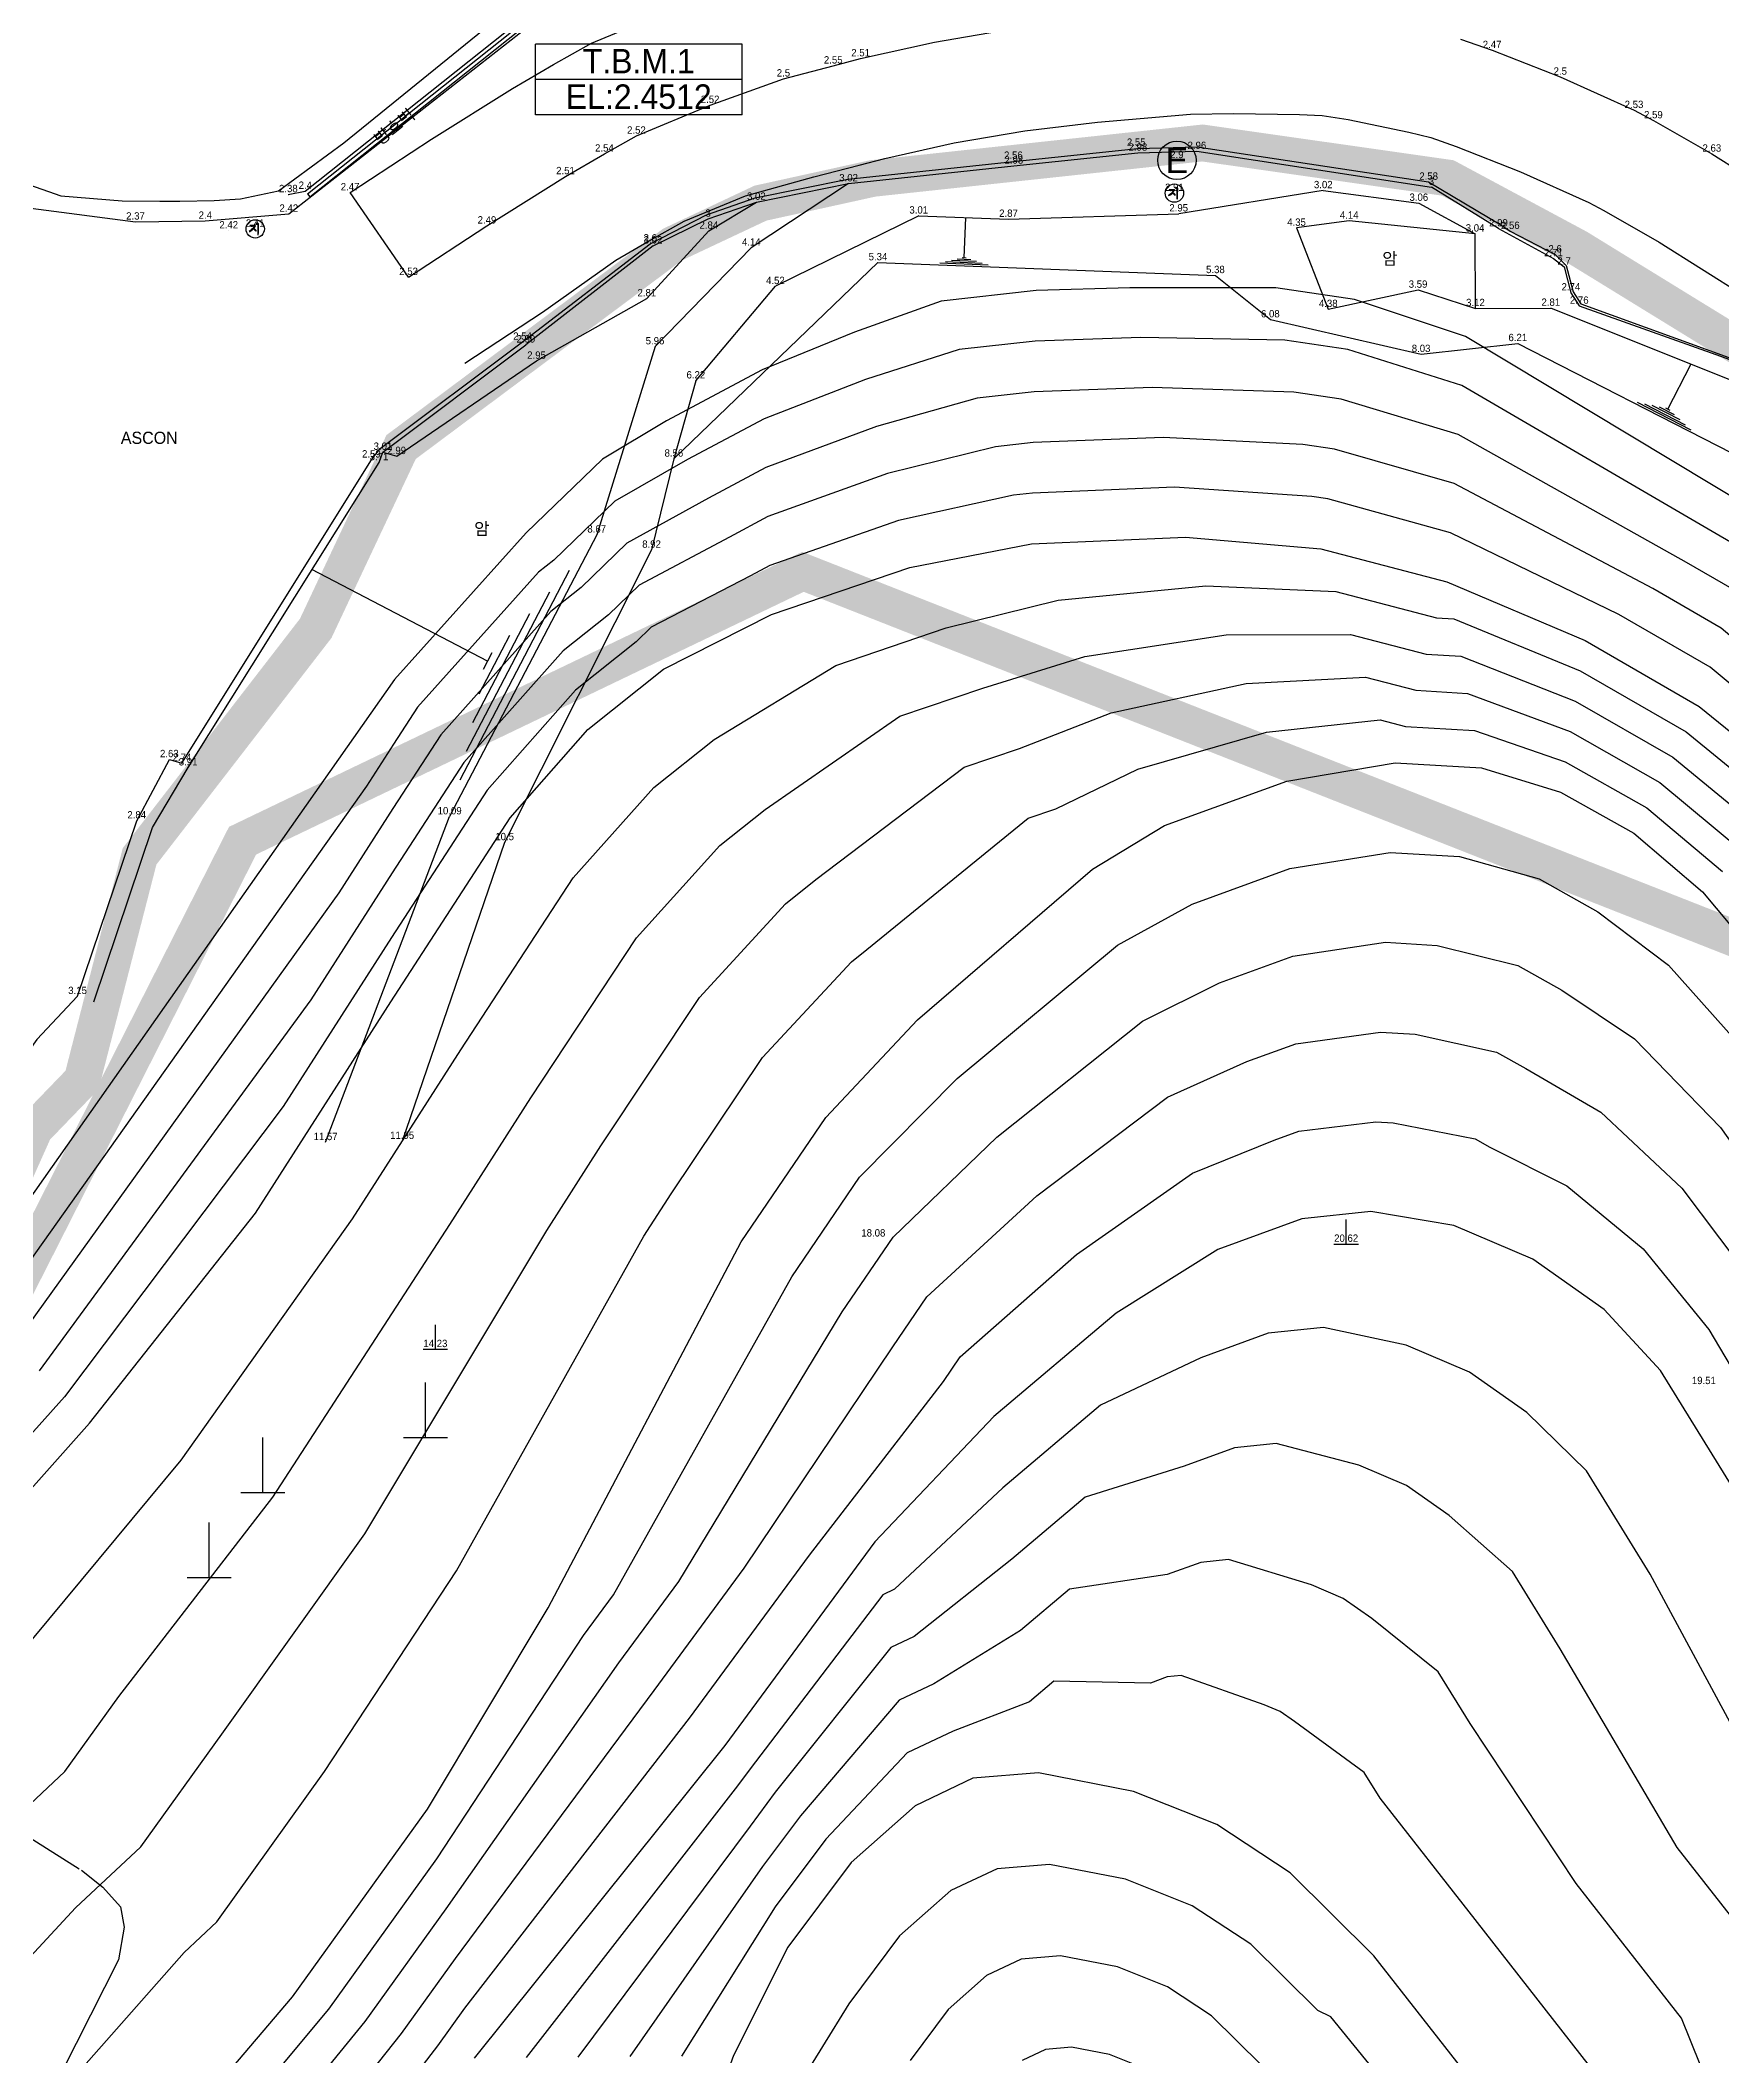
# Model space of a CAD drawing. Header units: millimetres. Extents: x 1017314 to 1767314, y 895264 to 1556514.
# Drawn here: x 1148532 to 1217265, y 1128783 to 1211163 of the extents above; entities that cross this region are included whole.
import ezdxf
from ezdxf.enums import TextEntityAlignment as Align

# ---------------------------------------------------------------- set-up
doc = ezdxf.new("R2010")
doc.units = ezdxf.units.MM
doc.header["$LTSCALE"] = 1000
doc.header["$PDMODE"] = 3
doc.header["$PDSIZE"] = 0.1
for name, pattern in [('15M2P5', [17.5, 15, -2.5]), ('2-2', [4, 2, -2]), ('HIDDEN', [0.375, 0.25, -0.125])]:
    doc.linetypes.add(name, pattern=pattern)
for name, color, linetype in [('-ASCON포장', 6, 'Continuous'), ('-TEXT', 2, 'Continuous'), ('-경계석', 87, 'Continuous'), ('-구조물', 14, 'Continuous'), ('-백색차선', 7, '2-2'), ('-옹벽', 12, 'Continuous'), ('-중앙선', 40, 'Continuous'), ('-지반고', 7, 'Continuous'), ('-현황선', 8, 'Continuous'), ('A0013110', 1, 'Continuous'), ('AB002', 7, 'Continuous'), ('AZ0202', 1, 'Continuous'), ('AZ0205', 7, 'Continuous'), ('AZB028', 1, 'Continuous'), ('C0052231', 1, 'Continuous'), ('C0285311', 7, 'Continuous'), ('CE-SLOP-NATR', 8, 'Continuous'), ('D0015112', 3, '15M2P5'), ('F0017111', 30, 'Continuous'), ('F0017114', 7, 'Continuous'), ('PTLAYER', 7, 'Continuous'), ('TEXT', 2, 'Continuous'), ('등1', 8, 'Continuous'), ('연속지적도', 7, 'Continuous'), ('옹벽', 5, 'Continuous')]:
    doc.layers.add(name, color=color, linetype=linetype)
doc.styles.add('KSHP', font='H2GPRM.TTF')
doc.styles.get("Standard").update_dxf_attribs({"font": 'H2GPRM.TTF'})

# ---------------------------------------------------------------- blocks, each defined once
blk = doc.blocks.new('AB002')
at = {"layer": 'AB002'}
for p, q in [((0, 0), (0, 2)), ((-1, 0), (1, 0))]:
    blk.add_line(p, q, dxfattribs=at)
blk = doc.blocks.new('AZ0202')
at = {"layer": 'AZ0202'}
blk.add_circle((0, 0), 1.57, dxfattribs=at)
at = {"layer": 'AZ0202', "style": 'KSHP'}
blk.add_text('E', height=2.1, dxfattribs=at).set_placement((0, 0), align=Align.MIDDLE)
blk = doc.blocks.new('AZ0205')
at = {"layer": 'AZ0205'}
for p, q in [((-0.433, 0.27), (-0.416, 0.247)), ((-0.103, 0.267), (-0.433, 0.27)), ((-0.416, 0.247), (-0.323, 0.21)), ((-0.323, 0.21), (-0.273, 0.227)), ((-0.203, 0.034), (-0.299, -0.063)), ((-0.273, 0.227), (-0.226, 0.23)), ((-0.226, 0.23), (-0.076, 0.234)), ((-0.219, -0.046), (-0.149, 0.02)), ((-0.123, 0.137), (-0.203, 0.034)), ((-0.149, 0.02), (-0.099, -0.023)), ((-0.076, 0.227), (-0.123, 0.137)), ((-0.123, 0.04), (-0.039, 0.15)), ((-0.069, -0.01), (-0.123, 0.04)), ((-0.069, 0.27), (-0.103, 0.267)), ((-0.076, 0.234), (-0.076, 0.227)), ((-0.059, 0.28), (-0.069, 0.27)), ((-0.033, 0.28), (-0.059, 0.28)), ((-0.039, 0.15), (-0.013, 0.207)), ((-0.003, 0.267), (-0.033, 0.28)), ((-0.013, 0.207), (0.024, 0.24)), ((0.024, 0.25), (-0.003, 0.267)), ((0.024, 0.24), (0.024, 0.25)), ((0.091, 0.454), (0.087, 0.44)), ((0.087, 0.44), (0.184, 0.387)), ((0.107, 0.457), (0.091, 0.454)), ((0.151, 0.454), (0.107, 0.457)), ((0.237, 0.43), (0.151, 0.454)), ((0.184, 0.387), (0.201, 0.37)), ((0.201, 0.37), (0.207, 0.347)), ((0.207, 0.347), (0.207, -0.04)), ((0.264, 0.42), (0.237, 0.43)), ((0.281, 0.404), (0.264, 0.42)), ((0.267, -0.046), (0.271, 0.25)), ((0.271, 0.25), (0.281, 0.404)), ((-0.486, -0.203), (-0.493, -0.22)), ((-0.493, -0.22), (-0.446, -0.203)), ((-0.396, -0.143), (-0.486, -0.203)), ((-0.446, -0.203), (-0.343, -0.14)), ((-0.299, -0.063), (-0.396, -0.143)), ((-0.343, -0.14), (-0.219, -0.046)), ((-0.099, -0.023), (0.031, -0.173)), ((-0.026, -0.036), (-0.069, -0.01)), ((-0.006, -0.04), (-0.026, -0.036)), ((0.031, -0.07), (-0.006, -0.04)), ((0.067, -0.123), (0.031, -0.07)), ((0.031, -0.173), (0.054, -0.176)), ((0.054, -0.176), (0.067, -0.166)), ((0.067, -0.166), (0.067, -0.123)), ((0.207, -0.04), (0.207, -0.43)), ((0.207, -0.43), (0.214, -0.486)), ((0.214, -0.486), (0.231, -0.493)), ((0.231, -0.493), (0.251, -0.463)), ((0.251, -0.463), (0.267, -0.343)), ((0.267, -0.343), (0.267, -0.046))]:
    blk.add_line(p, q, dxfattribs=at)
blk.add_circle((0, 0), 0.75, dxfattribs=at)
blk = doc.blocks.new('SLOPE')
at = {"color": 0}
blk.add_line((0.1625, 0), (1, 0), dxfattribs=at)
at = {"color": 0, "flags": 128}
for points in [[(0.0325, -0.5), (0.0325, 0.5)], [(0.065, -0.38), (0.065, 0.38)], [(0.0975, -0.26), (0.0975, 0.26)], [(0.13, -0.14), (0.13, 0.14)], [(0.1625, -0.04), (0.1625, 0.04)]]:
    blk.add_lwpolyline(points, dxfattribs=at)
blk = doc.blocks.new('C0285311')
at = {"layer": 'C0285311', "color": 0}
for p, q in [((-0.024, 0.014), (-0.024, 7.514)), ((-3.024, 0.014), (2.976, 0.014))]:
    blk.add_line(p, q, dxfattribs=at)

msp = doc.modelspace()

# ---------------------------------------------------------------- linework, layer by layer
at = {"layer": '-ASCON포장', "linetype": 'Continuous'}
for p, q in [((1148151.662, 1204295.565, 0), (1152423.056, 1203745.352, 0)), ((1152423.056, 1203745.352, 0), (1155277.145, 1203777.3, 0)), ((1155277.145, 1203777.3, 0), (1158691.328, 1204066.657, 0))]:
    msp.add_line(p, q, dxfattribs=at)
at = {"layer": '-ASCON포장'}
for p, q in [((1208235.456, 1203619.936, 13.312), (1208624.429, 1203360.038, 13.312)), ((1208624.429, 1203360.038, 13.312), (1210455.341, 1202401.422, 13.312))]:
    msp.add_line(p, q, dxfattribs=at)
at = {"layer": '-ASCON포장', "linetype": 'Continuous', "elevation": 0}
msp.add_lwpolyline([(1158691.328, 1204066.657), (1169342.763, 1212403.115), (1179406.556, 1215300.092), (1193658.306, 1219471.377), (1204219.008, 1218216.318)], dxfattribs=at)
at = {"layer": '-ASCON포장'}
for points, elevation in [([(1162431.132, 1194476.554), (1168244.518, 1198834.407), (1173465.113, 1202850.473), (1175762.282, 1204028.278), (1177756.141, 1204727.253), (1181546.745, 1205486.052), (1188310.071, 1206211.245), (1193387.644, 1206743.032), (1195824.493, 1206809.066), (1205286.025, 1205372.591), (1208235.456, 1203619.936)], 13.312), ([(1210455.341, 1202401.422), (1210912.04, 1201960.564), (1211193.646, 1200886.946), (1211509.429, 1200387.899), (1218005.665, 1198038), (1221339.389, 1196562.193), (1223915.108, 1194808.493), (1226131.347, 1192873.964), (1232222.135, 1187106.753), (1238233.321, 1180644.885), (1245280.895, 1170858.886), (1247260.629, 1167947.812), (1248605.109, 1165608.833), (1250078.626, 1161871.339), (1252923.142, 1154578.658), (1257969.818, 1139313.123), (1260596.021, 1130949.625)], 13.312), ([(1153807.104, 1181769.374), (1154322.84, 1181615.403), (1162066.359, 1194019.332)], 0), ([(1162066.359, 1194019.332), (1162431.132, 1194476.554)], 0), ([(1150054.79, 1172087.632), (1152473.407, 1179264.079), (1153807.104, 1181769.374)], 0)]:
    msp.add_lwpolyline(points, dxfattribs=dict(at, elevation=elevation))
at = {"layer": '-경계석'}
for p, q in [((1210389.328, 1202247.03, 13.312), (1210823.781, 1201902.903, 13.312)), ((1210823.781, 1201902.903, 13.312), (1211100.852, 1200846.577, 13.312)), ((1211100.852, 1200846.577, 13.312), (1211443.358, 1200305.298, 13.312)), ((1211443.358, 1200305.298, 13.312), (1218015.438, 1197960.519, 13.312))]:
    msp.add_line(p, q, dxfattribs=at)
at = {"layer": '-구조물', "elevation": 0}
for points in [[(1159459.435, 1204884.312), (1169184.756, 1212619.169), (1179243.121, 1215560.204), (1193485.171, 1219669.283), (1204019.432, 1218463.681), (1213068.888, 1217345.67), (1219243.147, 1215523.166), (1222988.801, 1212828.577), (1233838.425, 1201229.649), (1238919.908, 1195782.573), (1246559.877, 1187526.192), (1253548.756, 1177189.896), (1257291.874, 1170978.734), (1262086.854, 1159403.35), (1264475.011, 1152455.016), (1266340.33, 1145645.027), (1269299.149, 1135586.148), (1272038.299, 1127751.211)], [(1159552.805, 1204766.915), (1169255.096, 1212483.455), (1179284.96, 1215416.157), (1193497.924, 1219516.845), (1204001.708, 1218314.73), (1213038.253, 1217198.314), (1219176.239, 1215386.518), (1222889.285, 1212715.386), (1233710.389, 1201158.241), (1238810.018, 1195680.474), (1246442.018, 1187432.705), (1253422.302, 1177109.12), (1257157.597, 1170910.941), (1261946.503, 1159350.219), (1264331.602, 1152410.78), (1266196.03, 1145604.045), (1269156.309, 1135540.203), (1271899.988, 1127692.309)], [(1159459.435, 1204884.312), (1159552.805, 1204766.915)]]:
    msp.add_lwpolyline(points, dxfattribs=at)
at = {"layer": '-백색차선', "linetype": 'Continuous'}
msp.add_line((1163588.096, 1201480.628, 13.312), (1161194.795, 1204938.974, 13.312), dxfattribs=at)
at = {"layer": '-백색차선', "linetype": 'Continuous', "elevation": 13.312}
for points in [[(1161194.795, 1204938.974), (1164522.693, 1207117.999), (1167828.9, 1209193.975), (1169510.658, 1210171.751), (1171062.016, 1211039.628), (1174391.635, 1212427.93)], [(1165892.762, 1197969.429), (1169061.234, 1200049.137), (1172065.238, 1202178.188), (1173401.259, 1202959.178), (1174854.635, 1203769.751), (1177365.921, 1204808.836), (1180155.452, 1205576.634), (1182011.001, 1206061.045), (1183058.452, 1206336.695), (1185896.257, 1206970.423), (1188777.8, 1207467.218), (1191753.873, 1207819.37), (1194767.072, 1208079.316), (1195547.707, 1208142.965), (1197304.784, 1208170.671), (1200005.769, 1208132.559), (1200931.088, 1208090.964), (1201995.762, 1207931.179), (1204470.435, 1207409.153), (1205378.934, 1207186.017), (1206411.767, 1206818.493), (1209037.116, 1205793.652), (1211832.362, 1204529.242), (1212451.402, 1204201.885), (1214705.585, 1202917.599), (1218175.965, 1200736.962)]]:
    msp.add_lwpolyline(points, dxfattribs=at)
at = {"layer": '-옹벽'}
for p, q in [((1188329.041, 1206032.247, 13.312), (1193399.474, 1206563.287, 13.312)), ((1193399.474, 1206563.287, 13.312), (1195813.263, 1206628.695, 13.312)), ((1195813.263, 1206628.695, 13.312), (1205398.103, 1205165.798, 13.312)), ((1177803.812, 1204553.225, 13.312), (1181574.062, 1205307.949, 13.312)), ((1181574.062, 1205307.949, 13.312), (1188329.041, 1206032.247, 13.312)), ((1175831.663, 1203861.861, 13.312), (1177803.812, 1204553.225, 13.312)), ((1208140.668, 1203466.916, 13.312), (1205398.103, 1205165.798, 13.312)), ((1173580.383, 1202766.515, 13.312), (1175831.663, 1203861.861, 13.312)), ((1173580.383, 1202766.515, 13.312), (1168384.959, 1198720.362, 13.312)), ((1162539.186, 1194332.595, 13.312), (1168384.959, 1198720.362, 13.312)), ((1154574.761, 1181432.554, 13.312), (1162378.24, 1193906.289, 13.312)), ((1162378.24, 1193906.289, 13.312), (1162539.186, 1194332.595, 13.312))]:
    msp.add_line(p, q, dxfattribs=at)
for points, elevation in [([(1208140.668, 1203466.916), (1210389.328, 1202247.03)], 13.312), ([(1150718.131, 1171864.072), (1153118.361, 1178985.961), (1154574.761, 1181432.554)], 0)]:
    msp.add_lwpolyline(points, dxfattribs=dict(at, elevation=elevation))
at = {"layer": '-중앙선', "elevation": 13.312}
for points in [[(1163588.096, 1201480.628), (1166791.963, 1203583.568), (1170001.748, 1205599), (1171591.584, 1206523.332), (1172901.534, 1207256.158), (1175912.911, 1208511.768), (1178910.254, 1209592.324), (1180946.105, 1210123.804), (1182065.965, 1210418.51), (1185081.29, 1211091.88), (1188173.821, 1211625.051)], [(1206586.927, 1211214.148), (1207879.767, 1210754.104), (1210667.379, 1209665.92), (1213681.307, 1208302.591), (1214473.16, 1207883.849), (1216863.436, 1206522.025), (1220499.634, 1204237.195)]]:
    msp.add_lwpolyline(points, dxfattribs=at)
at = {"layer": '-현황선'}
for p, q in [((1181574.062, 1205307.949, 13.312), (1177597.735, 1202680.395, 13.312)), ((1175861.597, 1203369.743, 13.312), (1177803.812, 1204553.225, 13.312)), ((1200978.61, 1205026.149, 13.312), (1195068.345, 1204076.111, 13.312)), ((1200978.61, 1205026.149, 13.312), (1204884.338, 1204511.546, 13.312)), ((1204884.338, 1204511.546, 13.312), (1207183.513, 1203255.459, 13.312)), ((1184442.079, 1203990.979, 13.312), (1178581.897, 1201108.096, 13.312)), ((1184442.079, 1203990.979, 13.312), (1188111.257, 1203855.383, 13.312)), ((1188111.257, 1203855.383, 13.312), (1195068.345, 1204076.111, 13.312)), ((1202038.055, 1203781.311, 13.312), (1199885.213, 1203491.737, 13.312)), ((1207183.513, 1203255.459, 13.312), (1202038.055, 1203781.311, 13.312)), ((1173327.037, 1200608.91, 13.312), (1175861.597, 1203369.743, 13.312)), ((1199885.213, 1203491.737, 13.312), (1201182.229, 1200170.106, 13.312)), ((1207199.382, 1200206.105, 13.312), (1207183.513, 1203255.459, 13.312)), ((1173660.756, 1198643.107, 13.312), (1177597.735, 1202680.395, 13.312)), ((1175331.162, 1197250.432, 13.312), (1178581.897, 1201108.096, 13.312)), ((1168818.207, 1198055.816, 13.312), (1173327.037, 1200608.91, 13.312)), ((1201182.229, 1200170.106, 13.312), (1204852.61, 1200957.745, 13.312)), ((1204852.61, 1200957.745, 13.312), (1207199.382, 1200206.105, 13.312)), ((1207199.382, 1200206.105, 13.312), (1210280.068, 1200220.21, 13.312)), ((1217730.122, 1197224.757, 13.312), (1210280.068, 1200220.21, 13.312)), ((1173660.756, 1198643.107, 13.312), (1171276.96, 1190949.716, 13.312)), ((1163101.448, 1194160.074, 13.312), (1168818.207, 1198055.816, 13.312)), ((1175331.162, 1197250.432, 13.312), (1174432.416, 1194055.682, 8557.803)), ((1162539.186, 1194332.595, 13.312), (1163101.448, 1194160.074, 13.312)), ((1171276.96, 1190949.716, 13.312), (1165265.697, 1179432.582, 13.312)), ((1173519.486, 1190330.184, 13.312), (1167513.692, 1178376.463, 13.312))]:
    msp.add_line(p, q, dxfattribs=at)
for points, elevation in [([(1174432.416, 1194055.682), (1182775.271, 1202079.987), (1196568.557, 1201555.746), (1198815.25, 1199746.965), (1204976.852, 1198330.835), (1208930.74, 1198776.519), (1217664.266, 1194296.009), (1223524.551, 1189182.599), (1231110.409, 1179921.665), (1242100.007, 1170833.323), (1247158.131, 1158892.912), (1253049.039, 1143121.679), (1253194.992, 1137947.938), (1260725.506, 1118585.207), (1263320.305, 1108991.081), (1263241.137, 1096722.623), (1268862.264, 1089122.189), (1277108.57, 1078489.196)], 0), ([(1174432.416, 1194055.682), (1173519.486, 1190330.184)], 0), ([(1160195.284, 1166117.664), (1165265.697, 1179432.582)], 11570.33), ([(1167513.692, 1178376.463), (1163323.164, 1166166.774)], 13.312)]:
    msp.add_lwpolyline(points, dxfattribs=dict(at, elevation=elevation))
at = {"layer": 'A0013110', "elevation": 0}
msp.add_lwpolyline([(1150054.79, 1172087.632), (1148384.099, 1170321.623), (1143607.099, 1163607.623), (1131835.099, 1148421.623), (1124229.099, 1139076.623), (1121333.099, 1135046.623), (1118164.099, 1131779.623), (1114901.099, 1129126.623), (1112795.099, 1128234.623), (1112308.099, 1128145.623), (1110157.099, 1127813.623), (1106134.099, 1127891.623), (1099299.099, 1128608.623), (1090307.099, 1130339.623), (1082307.099, 1131580.623), (1070721.099, 1133298.623), (1058805.099, 1135358.623), (1049600.099, 1137787.623), (1041411.099, 1141056.623), (1031402.099, 1146205.623), (1023737.099, 1150709.623), (1017314.291, 1155095.497)], dxfattribs=at)
at = {"layer": 'AZB028'}
for p, q in [((1177220.606, 1211011.461, 2451.22), (1168770.606, 1211011.461, 2451.22)), ((1168770.606, 1209561.461, 2451.22), (1168770.606, 1211011.461, 2451.22)), ((1177220.606, 1209561.461, 2451.22), (1177220.606, 1211011.461, 2451.22)), ((1168770.606, 1208111.461, 2451.22), (1168770.606, 1209561.461, 2451.22)), ((1177220.606, 1209561.461, 2451.22), (1168770.606, 1209561.461, 2451.22)), ((1177220.606, 1208111.461, 2451.22), (1177220.606, 1209561.461, 2451.22)), ((1177220.606, 1208111.461, 2451.22), (1168770.606, 1208111.461, 2451.22))]:
    msp.add_line(p, q, dxfattribs=at)
at = {"layer": 'C0052231', "elevation": 0}
msp.add_lwpolyline([(1105873.099, 1253178.623), (1115962.099, 1240798.623), (1123609.099, 1231898.623), (1130696.099, 1222766.623), (1136454.099, 1215705.623), (1141758.099, 1209655.623), (1144336.099, 1207247.623), (1146298.099, 1205879.623), (1149365.099, 1204803.623), (1151880.099, 1204605.623), (1153413.099, 1204592.623), (1154238.099, 1204594.623), (1155643.099, 1204610.623), (1156714.099, 1204676.623), (1158276.099, 1205007.623), (1160936.099, 1206976.623), (1167643.099, 1212404.623), (1168546.099, 1213093.623), (1169243.099, 1213443.623), (1181805.099, 1216939.623), (1193723.099, 1220297.623)], dxfattribs=at)
at = {"layer": 'D0015112', "elevation": 0}
msp.add_lwpolyline([(1126496.099, 1128535.623), (1133974.099, 1141521.623), (1134564.099, 1142776.623), (1134928.099, 1143475.623), (1135228.099, 1144026.623), (1135616.099, 1144418.623), (1136266.099, 1144671.623), (1137434.099, 1144424.623), (1150210.099, 1136359.623), (1151090.099, 1135672.623), (1151806.099, 1134865.623), (1151964.099, 1134029.623), (1151730.099, 1132698.623), (1143909.099, 1117249.623)], dxfattribs=at)
at = {"layer": 'F0017111'}
for points, elevation in [([(1258067.099, 1127915.623), (1257125.099, 1129753.623), (1255858.099, 1131992.623), (1250478.099, 1151586.623), (1247729.099, 1158539.623), (1244537.099, 1165518.623), (1241761.099, 1169341.623), (1239515.099, 1172036.623), (1232531.099, 1179862.623), (1228433.099, 1183416.623), (1218589.099, 1191953.623), (1206791.099, 1199052.623), (1202258.099, 1200564.623), (1199038.099, 1201046.623), (1193064.099, 1201048.623), (1189242.099, 1200929.623), (1185362.099, 1200505.623), (1181810.099, 1199227.623), (1178044.099, 1197694.623), (1174131.099, 1195605.623), (1171519.099, 1194044.623), (1168397.099, 1191030.623), (1163005.099, 1185031.623), (1145399.099, 1159997.623)], 5000), ([(1143338.099, 1146537.623), (1150547.099, 1154639.623), (1157324.099, 1163225.623), (1162859.099, 1171862.623), (1167740.099, 1179378.623), (1170917.099, 1182991.623), (1174008.099, 1185455.623), (1178426.099, 1187695.623), (1184073.099, 1189608.623), (1189047.099, 1190581.623), (1195353.099, 1190853.623), (1200883.099, 1190377.623), (1206029.099, 1189032.623), (1211686.099, 1186624.623), (1216339.099, 1183928.623), (1220582.099, 1180491.623), (1225221.099, 1175677.623), (1228323.099, 1171688.623), (1230092.099, 1169414.623), (1234184.099, 1162773.623), (1237776.099, 1155174.623), (1242405.099, 1143003.623), (1248572.099, 1123866.623)], 10000), ([(1146051.099, 1116155.623), (1158846.099, 1131185.623), (1164355.099, 1138861.623), (1169289.099, 1147087.623), (1177180.099, 1162047.623), (1180640.099, 1167132.623), (1184389.099, 1171126.623), (1191541.099, 1177286.623), (1194491.099, 1179069.623), (1199484.099, 1180884.623), (1203914.099, 1181635.623), (1207444.099, 1181424.623), (1210669.099, 1180423.623), (1213677.099, 1178747.623), (1216484.099, 1176355.623), (1220387.099, 1171686.623), (1224630.099, 1165200.623), (1227292.099, 1159847.623), (1228187.099, 1157145.623), (1228982.099, 1154748.623), (1233007.099, 1136984.623), (1238914.099, 1114058.623)], 15000), ([(1227920.099, 1128538.623), (1226602.099, 1133054.623), (1223704.099, 1140245.623), (1218018.099, 1151516.623), (1214770.099, 1156789.623), (1212466.099, 1159289.623), (1209542.099, 1161338.623), (1206309.099, 1162717.623), (1202928.099, 1163284.623), (1200097.099, 1162992.623), (1196663.099, 1161741.623), (1192511.099, 1159130.623), (1187517.099, 1154906.623), (1182644.099, 1149781.623), (1176513.099, 1141456.623), (1166274.099, 1128683.623)], 20000)]:
    msp.add_lwpolyline(points, dxfattribs=dict(at, elevation=elevation))
at = {"layer": 'F0017114', "elevation": 25000}
msp.add_lwpolyline([(1210228.099, 1123694.623), (1203051.099, 1132867.623), (1199621.099, 1136255.623), (1196628.099, 1138227.623), (1193223.099, 1139584.623), (1189334.099, 1140338.623), (1186657.099, 1140120.623), (1184300.099, 1139000.623), (1181676.099, 1136684.623), (1179090.099, 1133213.623), (1176867.099, 1128787.623), (1172421.099, 1116417.623)], dxfattribs=at)
at = {"layer": 'PTLAYER', "linetype": 'Continuous'}
for p in [(1185081.29, 1211091.88, 2502.323), (1182065.965, 1210418.51, 2511.023), (1207879.767, 1210754.104, 2473.156), (1178910.254, 1209592.324, 2504.968), (1210667.379, 1209665.92, 2495.811), (1175912.911, 1208511.768, 2515.986), (1213681.307, 1208302.591, 2532.127), (1172901.534, 1207256.158, 2515.544), (1216863.436, 1206522.025, 2625.08), (1170001.748, 1205599, 2506.03), (1158671.306, 1204865.111, 2377), (1159366.066, 1205001.71, 2403.587), (1152423.056, 1203745.352, 2369.47), (1155277.145, 1203777.3, 2402.601), (1158691.328, 1204066.657, 2415.623), (1166791.963, 1203583.568, 2493.992), (1156235.069, 1203382.35, 2424.488), (1157316.781, 1203456.262, 2409.725), (1182775.271, 1202079.987, 5335.396), (1196568.557, 1201555.746, 5375.952), (1198815.25, 1199746.965, 6077.374), (1208930.74, 1198776.519, 6214.493), (1204976.852, 1198330.835, 8028.143), (1174432.416, 1194055.682, 8557.803), (1153807.104, 1181769.374, 2632.702), (1152473.407, 1179264.079, 2844.969), (1150054.79, 1172087.632, 3149.06), (1160195.284, 1166117.664, 11570.33), (1163323.164, 1166166.774, 11949.086), (1182585.747, 1162176.695, 18078.869), (1201913.763, 1161960.619, 20621.224), (1164682.445, 1157656.155, 14230.649), (1216536.802, 1156144.19, 19509.225)]:
    msp.add_point(p, dxfattribs=at)
at = {"layer": 'PTLAYER'}
for p in [(1180946.105, 1210123.804, 2546.825), (1214473.16, 1207883.849, 2589.746), (1171591.584, 1206523.332, 2543.812), (1188310.407, 1206228.673, 2558.509), (1193332.513, 1206760.207, 2545.896), (1193399.474, 1206563.287, 2981.292), (1194994.845, 1206257.511, 2903.153), (1195813.263, 1206628.695, 2959.342), (1181574.062, 1205307.949, 3016.046), (1188329.041, 1206032.247, 2977.568), (1205286.025, 1205372.591, 2579.299), (1161194.795, 1204938.974, 2467.207), (1177803.812, 1204553.225, 3022.451), (1194892.512, 1204915.767, 2913.446), (1200978.61, 1205026.149, 3018.377), (1204884.338, 1204511.546, 3059.923), (1205398.103, 1205165.798, 2998.73), (1175831.663, 1203861.861, 3003.285), (1184442.079, 1203990.979, 3009.046), (1188111.257, 1203855.383, 2874.261), (1195068.345, 1204076.111, 2952.228), (1202038.055, 1203781.311, 4143.258), (1173465.113, 1202850.473, 2599.419), (1173580.383, 1202766.515, 3023.422), (1175861.597, 1203369.743, 2839.781), (1199885.213, 1203491.737, 4353.876), (1207183.513, 1203255.459, 3035.565), (1208140.668, 1203466.916, 2989.88), (1208624.429, 1203360.038, 2558.771), (1177597.735, 1202680.395, 4140.259), (1210389.328, 1202247.03, 2710.851), (1210455.341, 1202401.422, 2596.663), (1163588.096, 1201480.628, 2532.859), (1178581.897, 1201108.096, 4524.186), (1210823.781, 1201902.903, 2703.874), (1173327.037, 1200608.91, 2809.736), (1204852.61, 1200957.745, 3589.87), (1211100.852, 1200846.577, 2744.131), (1211443.358, 1200305.298, 2757.958), (1201182.229, 1200170.106, 4377.789), (1207199.382, 1200206.105, 3121.456), (1210280.068, 1200220.21, 2812.425), (1168244.518, 1198834.407, 2537.657), (1168384.959, 1198720.362, 2992.852), (1173660.756, 1198643.107, 5964.788), (1168818.207, 1198055.816, 2946.868), (1175331.162, 1197250.432, 6217.104), (1162066.359, 1194019.332, 2592.285), (1162378.24, 1193906.289, 3710.286), (1162539.186, 1194332.595, 3007.026), (1163101.448, 1194160.074, 2994.977), (1171276.96, 1190949.716, 8673.28), (1173519.486, 1190330.184, 8917.249), (1154322.84, 1181615.403, 2737.169), (1154574.761, 1181432.554, 3910.884), (1165265.697, 1179432.582, 10093.3), (1167513.692, 1178376.463, 10496.125)]:
    msp.add_point(p, dxfattribs=at)
at = {"layer": '등1'}
for points, elevation in [([(1218139.099, 1190348.623), (1217208.499, 1190887.823), (1206638.699, 1197048.623), (1201983.099, 1198527.223), (1199407.099, 1198912.823), (1193521.899, 1199009.623), (1189203.099, 1198860.023), (1186099.099, 1198520.823), (1182262.699, 1197303.823), (1178120.499, 1195694.823), (1174990.099, 1194023.623), (1172016.899, 1192326.823), (1169519.299, 1189915.623), (1168901.099, 1189422.823), (1163952.099, 1183901.023), (1162975.899, 1182397.823), (1161868.899, 1180670.423), (1146428.699, 1158926.023)], 6000), ([(1217689.099, 1188743.623), (1215827.899, 1189822.023), (1206486.299, 1195044.623), (1201708.099, 1196489.823), (1199776.099, 1196779.023), (1193979.699, 1196970.623), (1189164.099, 1196790.423), (1186836.099, 1196536.023), (1182715.299, 1195380.023), (1178196.899, 1193695.023), (1175849.099, 1192441.623), (1172514.699, 1190609.023), (1170641.499, 1188800.623), (1169405.099, 1187815.023), (1164899.099, 1182770.423), (1162946.699, 1179764.023), (1160732.699, 1176309.223), (1147458.299, 1157854.423)], 7000), ([(1223722.499, 1181661.623), (1217239.099, 1187138.623), (1214447.299, 1188756.223), (1206333.899, 1193040.623), (1201433.099, 1194452.423), (1200145.099, 1194645.223), (1194437.499, 1194931.623), (1189125.099, 1194720.823), (1187573.099, 1194551.223), (1183167.899, 1193456.223), (1178273.299, 1191695.223), (1176708.099, 1190859.623), (1173012.499, 1188891.223), (1171763.699, 1187685.623), (1169909.099, 1186207.223), (1165846.099, 1181639.823), (1162917.499, 1177130.223), (1159596.499, 1171948.023), (1148487.899, 1156782.823)], 8000), ([(1222152.299, 1181076.623), (1216789.099, 1185533.623), (1213066.699, 1187690.423), (1206181.499, 1191036.623), (1201158.099, 1192415.023), (1200514.099, 1192511.423), (1194895.299, 1192892.623), (1189086.099, 1192651.223), (1188310.099, 1192566.423), (1183620.499, 1191532.423), (1178349.699, 1189695.423), (1177567.099, 1189277.623), (1173510.299, 1187173.423), (1172885.899, 1186570.623), (1170413.099, 1184599.423), (1166793.099, 1180509.223), (1162888.299, 1174496.423), (1158460.299, 1167586.823), (1149517.499, 1155711.223), (1142385.299, 1147745.823)], 9000), ([(1147541.499, 1145002.423), (1154295.499, 1153129.223), (1161295.299, 1162990.023), (1165723.299, 1169899.623), (1170320.099, 1176929.423), (1173611.499, 1180618.623), (1176084.299, 1182589.823), (1181049.099, 1185613.823), (1185566.699, 1187144.223), (1190135.899, 1188279.223), (1196179.299, 1188859.823), (1201489.299, 1188629.223), (1205606.099, 1187553.223), (1206312.099, 1187511.023), (1211482.699, 1185384.423), (1215806.699, 1182892.423), (1219762.499, 1179664.423)], 11000), ([(1145534.499, 1136640.823), (1149541.299, 1140396.823), (1151744.899, 1143467.223), (1158043.899, 1151618.823), (1165266.499, 1162754.423), (1168587.499, 1167936.623), (1172900.099, 1174480.223), (1176305.899, 1178245.623), (1178160.499, 1179724.023), (1183672.099, 1183532.023), (1187060.299, 1184679.823), (1191224.699, 1185976.823), (1197005.499, 1186866.023), (1202095.499, 1186880.823), (1205183.099, 1186073.823), (1206595.099, 1185989.423), (1211279.299, 1184144.223), (1215274.299, 1181856.223), (1218942.899, 1178837.223)], 12000), ([(1139573.899, 1123598.823), (1149971.699, 1134822.423), (1152642.899, 1137326.423), (1155948.299, 1141932.023), (1161792.299, 1150108.423), (1169237.699, 1162518.823), (1171451.699, 1165973.623), (1175480.099, 1172031.023), (1179000.299, 1175872.623), (1180236.699, 1176858.223), (1186295.099, 1181450.223), (1188553.899, 1182215.423), (1192313.499, 1183674.423), (1197831.699, 1184872.223), (1202701.699, 1185132.423), (1204760.099, 1184594.423), (1206878.099, 1184467.823), (1211075.899, 1182904.023), (1214741.899, 1180820.023), (1218123.299, 1178010.023)], 13000), ([(1142812.499, 1119877.223), (1154408.899, 1133004.023), (1155744.499, 1134256.023), (1160151.699, 1140396.823), (1165540.699, 1148598.023), (1173208.899, 1162283.223), (1174315.899, 1164010.623), (1178060.099, 1169581.823), (1181694.699, 1173499.623), (1182312.899, 1173992.423), (1188918.099, 1179368.423), (1190047.499, 1179751.023), (1193402.299, 1181372.023), (1198657.899, 1182878.423), (1203307.899, 1183384.023), (1204337.099, 1183115.023), (1207161.099, 1182946.223), (1210872.499, 1181663.823), (1214209.499, 1179783.823), (1217303.699, 1177182.823)], 14000), ([(1148547.499, 1116566.423), (1160331.699, 1130685.223), (1164738.899, 1136826.023), (1170733.899, 1145961.423), (1171960.099, 1147626.423), (1179247.499, 1160619.423), (1182015.499, 1164687.423), (1186013.499, 1168727.423), (1192565.499, 1174177.623), (1195612.299, 1175854.223), (1199606.699, 1177306.223), (1203716.899, 1177965.423), (1206540.899, 1177796.623), (1209797.099, 1176882.423), (1212203.499, 1175541.623), (1215095.699, 1173352.223), (1218802.899, 1169207.223)], 16000), ([(1151043.899, 1116977.223), (1161817.299, 1130184.823), (1165122.699, 1134790.423), (1172178.699, 1144835.223), (1174631.099, 1148165.223), (1181314.899, 1159191.223), (1183390.899, 1162242.223), (1187637.899, 1166328.223), (1193589.899, 1171068.623), (1196733.499, 1172638.823), (1199729.299, 1173727.823), (1203519.699, 1174295.223), (1205637.699, 1174168.623), (1208925.099, 1173341.223), (1210729.899, 1172335.623), (1213707.299, 1170348.823), (1217218.699, 1166727.823), (1220686.099, 1161836.223)], 17000), ([(1153540.299, 1117388.023), (1163302.899, 1129684.423), (1165506.499, 1132754.823), (1173623.499, 1143709.023), (1177302.099, 1148704.023), (1183382.299, 1157763.023), (1184766.299, 1159797.023), (1189262.299, 1163929.023), (1194614.299, 1167959.623), (1197854.699, 1169423.423), (1199851.899, 1170149.423), (1203322.499, 1170625.023), (1204734.499, 1170540.623), (1208053.099, 1169800.023), (1209256.299, 1169129.623), (1212318.899, 1167345.423), (1215634.499, 1164248.423), (1218714.099, 1160154.023)], 18000), ([(1156036.699, 1117798.823), (1164788.499, 1129184.023), (1165890.299, 1130719.223), (1175068.299, 1142582.823), (1179973.099, 1149242.823), (1185449.699, 1156334.823), (1186141.699, 1157351.823), (1190886.699, 1161529.823), (1195638.699, 1164850.623), (1198975.899, 1166208.023), (1199974.499, 1166571.023), (1203125.299, 1166954.823), (1203831.299, 1166912.623), (1207181.099, 1166258.823), (1207782.699, 1165923.623), (1210930.499, 1164342.023), (1214050.299, 1161769.023), (1216742.099, 1158471.823), (1219872.899, 1153182.823)], 19000), ([(1224381.699, 1127569.823), (1223327.299, 1131182.623), (1221008.899, 1136935.423), (1219573.499, 1138770.023), (1214338.699, 1148464.423), (1211740.299, 1152682.823), (1209298.499, 1155077.223), (1206959.299, 1156716.423), (1204372.899, 1157819.623), (1200987.099, 1158544.623), (1198722.299, 1158311.023), (1195975.099, 1157310.223), (1191875.699, 1155372.223), (1187880.499, 1151993.023), (1183446.699, 1147849.423), (1182975.299, 1147625.423), (1177545.699, 1140502.223), (1177028.499, 1139808.023), (1168392.699, 1128704.423)], 21000), ([(1220843.299, 1126601.023), (1220052.499, 1129310.623), (1218313.699, 1133625.223), (1215442.899, 1137294.423), (1210659.299, 1145412.223), (1208710.499, 1148576.023), (1206130.899, 1150864.823), (1204376.499, 1152094.223), (1202436.699, 1152921.623), (1199046.099, 1153804.623), (1197347.499, 1153629.423), (1195287.099, 1152878.823), (1191240.299, 1151613.823), (1188243.899, 1149079.423), (1184249.299, 1145917.223), (1183306.499, 1145469.223), (1178578.299, 1139547.823), (1177543.899, 1138159.423), (1170511.299, 1128725.223)], 22000), ([(1216777.699, 1127438.623), (1215618.499, 1130315.023), (1211312.299, 1135818.823), (1206979.899, 1142360.023), (1205680.699, 1144469.223), (1202963.299, 1146652.423), (1201793.699, 1147472.023), (1200500.499, 1148023.623), (1197105.099, 1149064.623), (1195972.699, 1148947.823), (1194599.099, 1148447.423), (1190604.899, 1147855.423), (1188607.299, 1146165.823), (1185051.899, 1143985.023), (1183637.699, 1143313.023), (1179610.899, 1138593.423), (1178059.299, 1136510.823), (1172629.899, 1128746.023)], 23000), ([(1212923.299, 1127004.823), (1207181.699, 1134343.223), (1203300.499, 1139307.823), (1202650.899, 1140362.423), (1199795.699, 1142440.023), (1199210.899, 1142849.823), (1198564.299, 1143125.623), (1195164.099, 1144324.623), (1194597.899, 1144266.223), (1193911.099, 1144016.023), (1189969.499, 1144097.023), (1188970.699, 1143252.223), (1185854.499, 1142052.823), (1183968.899, 1141156.823), (1180643.499, 1137639.023), (1178574.699, 1134862.223), (1174748.499, 1128766.823)], 24000), ([(1207665.499, 1122538.823), (1201286.099, 1130371.823), (1200759.099, 1130625.023), (1198015.099, 1133335.423), (1195620.699, 1134913.023), (1192896.699, 1135998.623), (1189785.499, 1136601.823), (1187643.899, 1136427.423), (1185758.299, 1135531.423), (1183659.099, 1133678.623), (1181590.299, 1130901.823), (1179434.899, 1127419.423)], 26000), ([(1198467.099, 1128382.423), (1196409.099, 1130415.223), (1194613.299, 1131598.423), (1192570.299, 1132412.623), (1190236.899, 1132865.023), (1188630.699, 1132734.223), (1187216.499, 1132062.223), (1185642.099, 1130672.623), (1184090.499, 1128590.023)], 27000), ([(1193605.899, 1128283.823), (1192243.899, 1128826.623), (1190688.299, 1129128.223), (1189617.499, 1129041.023), (1188674.699, 1128593.023)], 28000)]:
    msp.add_lwpolyline(points, dxfattribs=dict(at, elevation=elevation))
at = {"layer": '연속지적도', "color": 6, "linetype": 'HIDDEN', "ltscale": 10, "const_width": 1500, "elevation": 0}
for points in [[(1144030.511, 1157116.722), (1148300.511, 1166656.722), (1150240.511, 1168666.722), (1150497.511, 1169666.722), (1152590.511, 1177806.722), (1159790.511, 1187126.722), (1163280.511, 1194536.722), (1174380.511, 1202816.722), (1177970.511, 1204506.722), (1182560.511, 1205516.722), (1196040.511, 1206966.722), (1206070.511, 1205536.722), (1211380.511, 1202686.722), (1224390.511, 1194686.722), (1233680.511, 1186056.722), (1239050.511, 1180066.722), (1247550.511, 1168006.722), (1249800.511, 1163346.722), (1252870.511, 1155036.722), (1256270.511, 1145846.722), (1262420.511, 1126346.722)], [(1241570.511, 1119776.722), (1235660.511, 1136836.722), (1240150.511, 1165646.722), (1179710.511, 1189436.722), (1156800.511, 1178446.722), (1152348.511, 1169666.722), (1145620.511, 1156396.722)]]:
    msp.add_lwpolyline(points, dxfattribs=at)
at = {"layer": '옹벽'}
msp.add_line((1158671.306, 1204865.111, 0), (1159366.066, 1205001.71, 0), dxfattribs=at)
at = {"layer": '옹벽', "elevation": 0}
msp.add_lwpolyline([(1159366.066, 1205001.71), (1169114.416, 1212754.882), (1179201.281, 1215704.251), (1193472.417, 1219821.722), (1204037.156, 1218612.631), (1213099.522, 1217493.026), (1219310.055, 1215659.815), (1223088.316, 1212941.768), (1233948.039, 1201332.044), (1239029.798, 1195884.673), (1246677.736, 1187619.68), (1253675.209, 1177270.673), (1257426.152, 1171046.528), (1262227.205, 1159456.481), (1264618.419, 1152499.252), (1266484.63, 1145686.008), (1269441.988, 1135632.093), (1272176.609, 1127810.113)], dxfattribs=at)

# ---------------------------------------------------------------- block references
at = {"xscale": 500, "yscale": 500, "zscale": 1000}
for name, p in [('AZ0202', (1194994.845, 1206257.511, 13.312)), ('AZ0205', (1194892.512, 1204915.767, 13.312)), ('AZ0205', (1157316.781, 1203456.262, -684.205))]:
    msp.add_blockref(name, p, dxfattribs=at)
at = {"linetype": 'Continuous', "xscale": 500, "yscale": 500, "zscale": 1000}
for p in [(1201913.763, 1161960.619, 20621.224), (1164682.445, 1157656.155, 14230.649)]:
    msp.add_blockref('AB002', p, dxfattribs=at)
at = {"layer": 'C0285311', "xscale": 300, "yscale": 300, "zscale": 300}
for p in [(1164291.299, 1154045.423, 0), (1157633.299, 1151800.423, 0), (1155437.299, 1148319.423, 0)]:
    msp.add_blockref('C0285311', p, dxfattribs=at)
at = {"layer": 'CE-SLOP-NATR'}
for p, xscale, yscale, zscale, rotation in [((1186284.916, 1201946.596, 0), 1974.933059857326, 1974.933059857326, 1974.933059857326, 87.8234090221727), ((1214882.113, 1195723.321, 0), 2465.857027537197, 2465.857027537197, 2465.857027537197, 62.84108609738945), ((1168201.736, 1185057.815, 13.312), 9659.231580240197, 9659.231580240197, 9659.231580240197, 152.4381019387676)]:
    msp.add_blockref('SLOPE', p, dxfattribs=dict(at, xscale=xscale, yscale=yscale, zscale=zscale, rotation=rotation))

# ---------------------------------------------------------------- texts
at = {"layer": '-TEXT'}
for p in [(1203703.516, 1201990.497, 3035.565), (1166580.758, 1190950.384, 3035.565)]:
    msp.add_text('암', height=500, dxfattribs=at).set_placement(p, align=Align.CENTER)
at = {"layer": '-지반고'}
for s, p in [('2.47', (1207879.767, 1210754.104, 2473.156)), ('2.55', (1180946.105, 1210123.804, 2546.825)), ('2.51', (1182065.965, 1210418.51, 2511.023)), ('2.5', (1178910.254, 1209592.324, 2504.968)), ('2.5', (1210667.379, 1209665.92, 2495.811)), ('2.52', (1175912.911, 1208511.768, 2515.986)), ('2.53', (1213681.307, 1208302.591, 2532.127)), ('2.59', (1214473.16, 1207883.849, 2589.746)), ('2.54', (1171591.584, 1206523.332, 2543.812)), ('2.52', (1172901.534, 1207256.158, 2515.544)), ('2.55', (1193332.513, 1206760.207, 2545.896)), ('2.98', (1193399.474, 1206563.287, 2981.292)), ('2.96', (1195813.263, 1206628.695, 2959.342)), ('2.63', (1216863.436, 1206522.025, 2625.08)), ('2.56', (1188310.407, 1206228.673, 2558.509)), ('2.98', (1188329.041, 1206032.247, 2977.568)), ('2.9', (1194994.845, 1206257.511, 2903.153)), ('2.38', (1158671.306, 1204865.111, 2377)), ('2.4', (1159366.066, 1205001.71, 2403.587)), ('2.47', (1161194.795, 1204938.974, 2467.207)), ('2.51', (1170001.748, 1205599, 2506.03)), ('3.02', (1181574.062, 1205307.949, 3016.046)), ('2.91', (1194892.512, 1204915.767, 2913.446)), ('3.02', (1200978.61, 1205026.149, 3018.377)), ('2.58', (1205286.025, 1205372.591, 2579.299)), ('3', (1205398.103, 1205165.798, 2998.73)), ('2.42', (1158691.328, 1204066.657, 2415.623)), ('3.02', (1177803.812, 1204553.225, 3022.451)), ('2.95', (1195068.345, 1204076.111, 2952.228)), ('3.06', (1204884.338, 1204511.546, 3059.923)), ('2.37', (1152423.056, 1203745.352, 2369.47)), ('2.4', (1155277.145, 1203777.3, 2402.601)), ('2.42', (1156235.069, 1203382.35, 2424.488)), ('2.41', (1157316.781, 1203456.262, 2409.725)), ('2.49', (1166791.963, 1203583.568, 2493.992)), ('2.84', (1175861.597, 1203369.743, 2839.781)), ('3', (1175831.663, 1203861.861, 3003.285)), ('3.01', (1184442.079, 1203990.979, 3009.046)), ('2.87', (1188111.257, 1203855.383, 2874.261)), ('4.35', (1199885.213, 1203491.737, 4353.876)), ('4.14', (1202038.055, 1203781.311, 4143.258)), ('3.04', (1207183.513, 1203255.459, 3035.565)), ('2.99', (1208140.668, 1203466.916, 2989.88)), ('2.56', (1208624.429, 1203360.038, 2558.771)), ('2.6', (1173465.113, 1202850.473, 2599.419)), ('3.02', (1173580.383, 1202766.515, 3023.422)), ('4.14', (1177597.735, 1202680.395, 4140.259)), ('2.6', (1210455.341, 1202401.422, 2596.663)), ('5.34', (1182775.271, 1202079.987, 5335.396)), ('5.38', (1196568.557, 1201555.746, 5375.952)), ('2.71', (1210389.328, 1202247.03, 2710.851)), ('2.7', (1210823.781, 1201902.903, 2703.874)), ('2.53', (1163588.096, 1201480.628, 2532.859)), ('4.52', (1178581.897, 1201108.096, 4524.186)), ('3.59', (1204852.61, 1200957.745, 3589.87)), ('2.74', (1211100.852, 1200846.577, 2744.131)), ('2.81', (1173327.037, 1200608.91, 2809.736)), ('4.38', (1201182.229, 1200170.106, 4377.789)), ('3.12', (1207199.382, 1200206.105, 3121.456)), ('2.81', (1210280.068, 1200220.21, 2812.425)), ('2.76', (1211443.358, 1200305.298, 2757.958)), ('6.08', (1198815.25, 1199746.965, 6077.374)), ('2.54', (1168244.518, 1198834.407, 2537.657)), ('2.99', (1168384.959, 1198720.362, 2992.852)), ('5.96', (1173660.756, 1198643.107, 5964.788)), ('8.03', (1204976.852, 1198330.835, 8028.143)), ('6.21', (1208930.74, 1198776.519, 6214.493)), ('2.95', (1168818.207, 1198055.816, 2946.868)), ('6.22', (1175331.162, 1197250.432, 6217.104)), ('3.01', (1162539.186, 1194332.595, 3007.026)), ('2.99', (1163101.448, 1194160.074, 2994.977)), ('2.59', (1162066.359, 1194019.332, 2592.285)), ('3.71', (1162378.24, 1193906.289, 3710.286)), ('8.56', (1174432.416, 1194055.682, 8557.803)), ('8.67', (1171276.96, 1190949.716, 8673.28)), ('8.92', (1173519.486, 1190330.184, 8917.249)), ('2.63', (1153807.104, 1181769.374, 2632.702)), ('2.74', (1154322.84, 1181615.403, 2737.169)), ('3.91', (1154574.761, 1181432.554, 3910.884)), ('10.09', (1165265.697, 1179432.582, 10093.3)), ('2.84', (1152473.407, 1179264.079, 2844.969)), ('10.5', (1167513.692, 1178376.463, 10496.125)), ('3.15', (1150054.79, 1172087.632, 3149.06)), ('11.57', (1160195.284, 1166117.664, 11570.33)), ('11.95', (1163323.164, 1166166.774, 11949.086)), ('18.08', (1182585.747, 1162176.695, 18078.869)), ('20.62', (1201913.763, 1161960.619, 20621.224)), ('14.23', (1164682.445, 1157656.155, 14230.649)), ('19.51', (1216536.802, 1156144.19, 19509.225))]:
    msp.add_text(s, height=300, dxfattribs=at).set_placement(p, align=Align.BOTTOM_CENTER)
at = {"layer": 'AZB028'}
for s, p in [('T.B.M.1', (1172995.606, 1210311.154, 2451.22)), ('EL:2.4512', (1172995.606, 1208861.154, 2451.22))]:
    msp.add_text(s, height=1000, dxfattribs=at).set_placement(p, align=Align.MIDDLE_CENTER)
at = {"layer": 'TEXT', "linetype": 'Continuous'}
msp.add_text('방호벽', height=500, rotation=38.49634428, dxfattribs=at).set_placement((1162423.217, 1206850.749, 0))
msp.add_text('ASCON', height=500, dxfattribs=at).set_placement((1151823.568, 1194664.632, 0))

doc.saveas('drawing.dxf')
